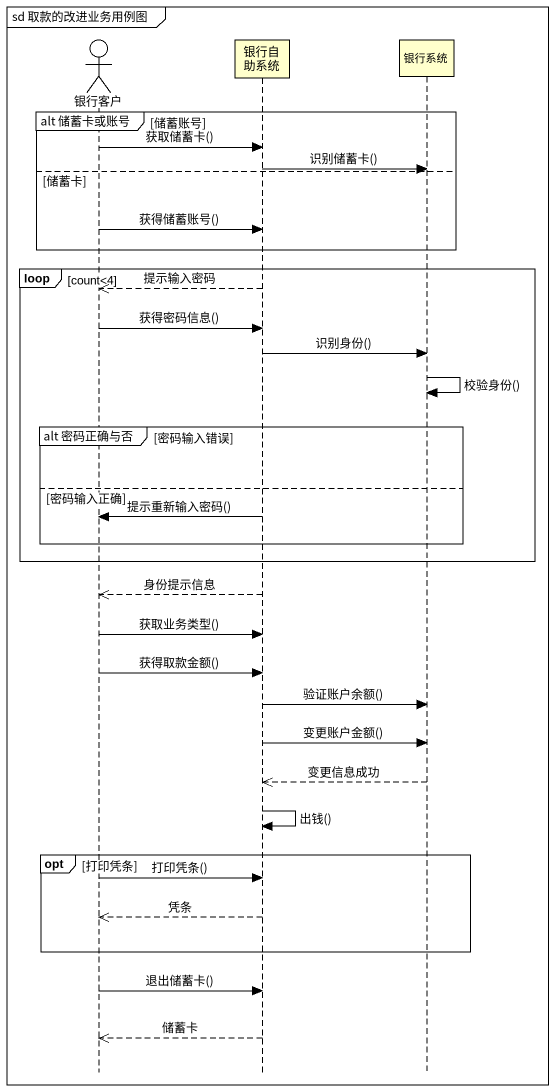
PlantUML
@startuml
mainframe sd 取款的改进业务用例图
hide footbox
actor 银行客户
participant 银行自助系统
participant 银行系统

group alt 储蓄卡或账号 [储蓄账号]
  银行客户 -> 银行自助系统 : 获取储蓄卡()
  银行自助系统 -> 银行系统 : 识别储蓄卡()
else 储蓄卡
  银行客户 -> 银行自助系统 : 获得储蓄账号()
end
loop count<4
  银行自助系统 -->> 银行客户 : 提示输入密码
  银行客户 -> 银行自助系统 : 获得密码信息()
  银行自助系统 -> 银行系统 : 识别身份()
  银行系统 -> 银行系统 : 校验身份()
  group alt 密码正确与否 [密码输入错误]
  else 密码输入正确
    银行自助系统 -> 银行客户 : 提示重新输入密码()
  end
end
银行自助系统 -->> 银行客户 : 身份提示信息
银行客户 -> 银行自助系统 : 获取业务类型()
银行客户 -> 银行自助系统 : 获得取款金额()
银行自助系统 -> 银行系统 : 验证账户余额()
银行自助系统 -> 银行系统 : 变更账户金额()
银行系统 -->> 银行自助系统 : 变更信息成功
银行自助系统 -> 银行自助系统 : 出钱()
opt 打印凭条
  银行客户 -> 银行自助系统 : 打印凭条()
  银行自助系统 -->> 银行客户 : 凭条
end
银行客户 -> 银行自助系统 : 退出储蓄卡()
银行自助系统 -->> 银行客户 : 储蓄卡
@enduml
